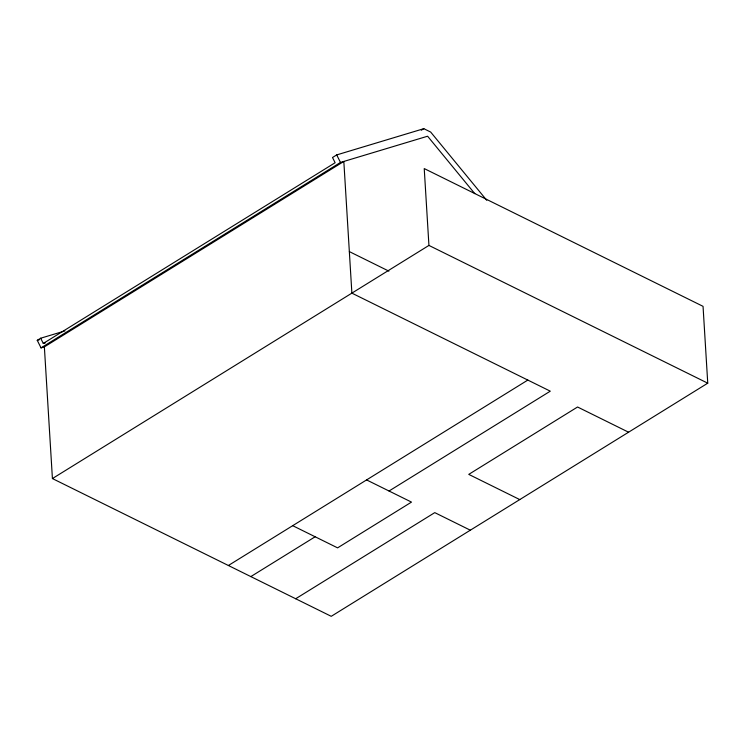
<?xml version="1.0" encoding="UTF-8"?>
<svg xmlns="http://www.w3.org/2000/svg" width="745" height="745" viewBox="0 0 745 745"><rect width="100%" height="100%" fill="white"/><g stroke="black" fill="none" stroke-linecap="round" stroke-linejoin="round"><path stroke-width="1.12" d="M389.039 491.011L550.285 391.172L351.882 293.139L343.827 161.442L44.365 346.872L41.031 347.878L37.25 340.335L40.668 338.221L64.927 330.92M486.764 200.321L430.666 132.051L423.821 128.68L336.712 154.913L332.503 157.512L335.129 162.736L43.285 343.445L40.668 338.221M41.031 347.878L340.484 162.447L427.602 136.214L474.798 193.644M421.298 130.235L423.821 128.68M44.365 346.872L52.42 478.56L428.934 245.422L707.75 383.181L703.047 306.344L424.231 168.575L428.934 245.422M228.38 565.502L527.832 380.071M250.832 576.593L315.144 536.773M295.672 598.757L434.763 512.625L470.328 530.198M707.75 383.181L331.236 616.32L52.42 478.56M37.25 340.335L39.457 339.673M43.285 343.445L45.492 342.774M349.34 251.596L388.899 271.143M628.575 432.212L577.561 407.003L468.754 474.379L519.768 499.588M366.587 479.92L411.491 502.102L337.597 547.864L292.692 525.672M336.712 154.913L340.484 162.447"/></g></svg>
